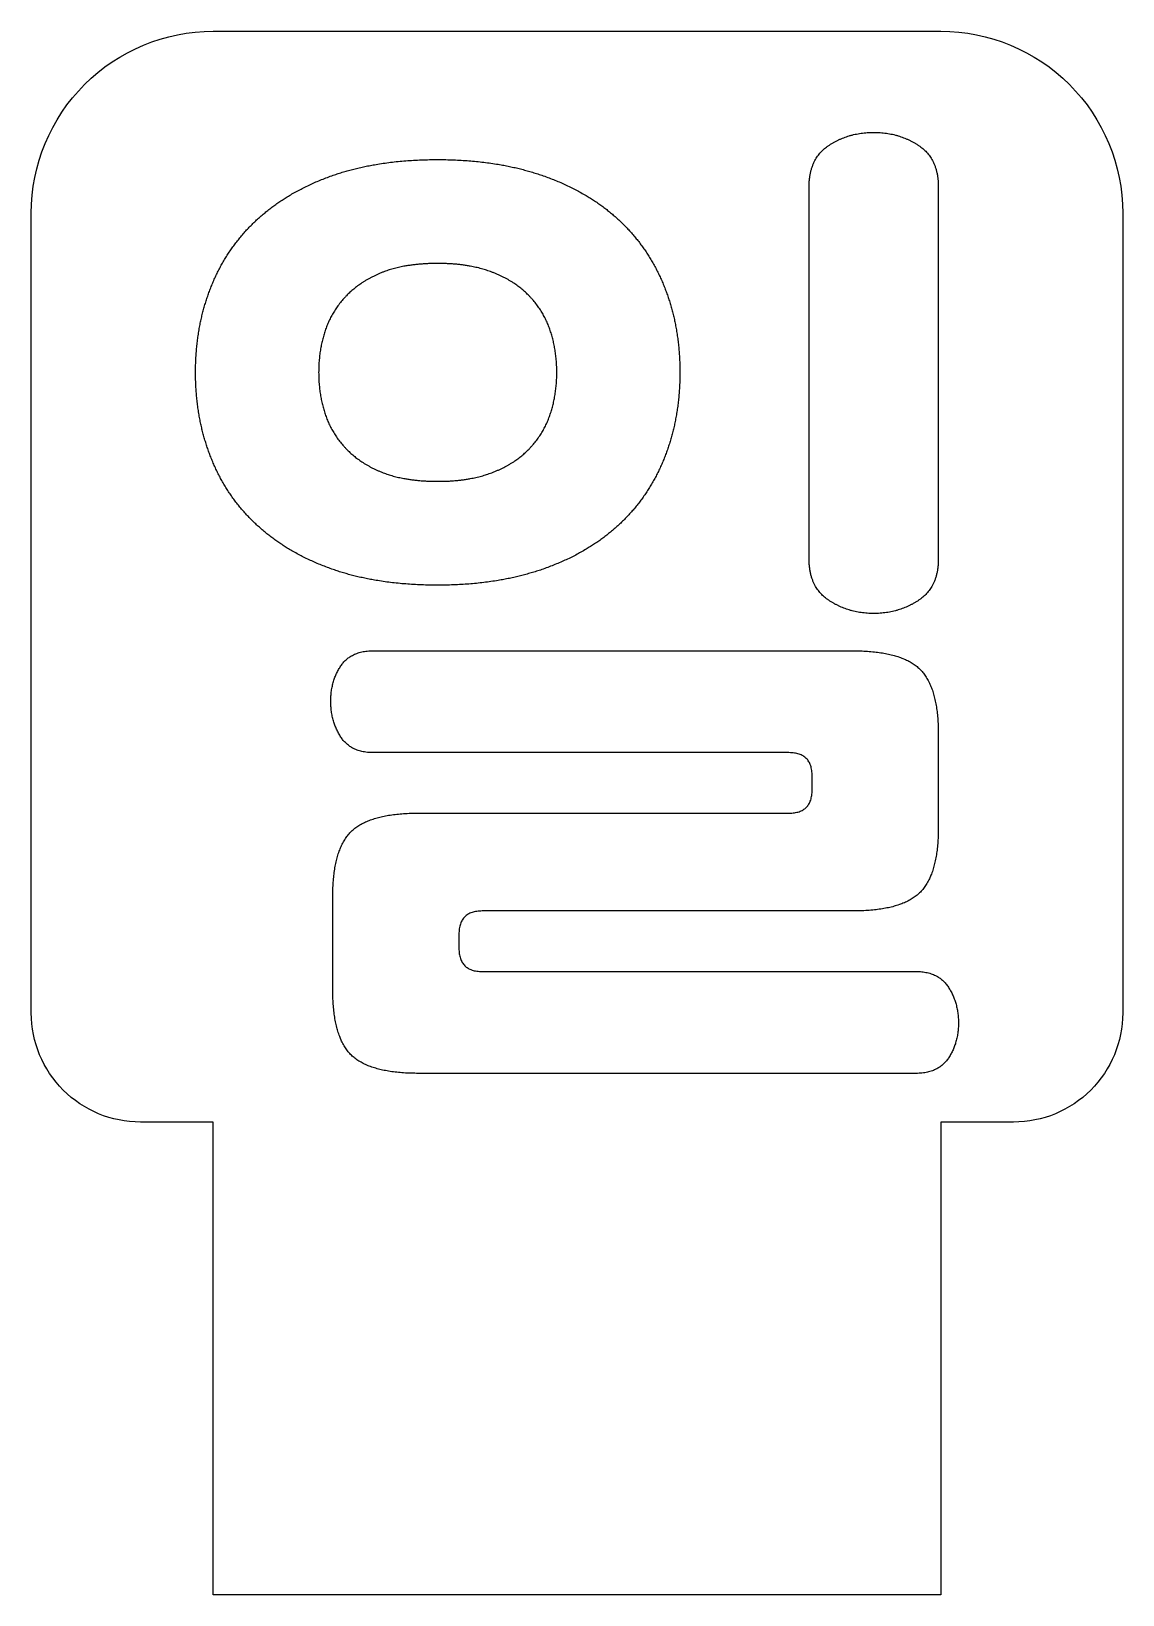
# Model space of a CAD drawing. Header units: millimetres. Extents: x 510 to 540, y 137 to 180.
import ezdxf

# ---------------------------------------------------------------- set-up
doc = ezdxf.new("R2010")
doc.units = ezdxf.units.MM
doc.layers.get('0').update_dxf_attribs({"linetype": 'CONTINUOUS'})

msp = doc.modelspace()

# ---------------------------------------------------------------- linework, layer by layer
for p, q in [((531.38, 165.486), (531.38, 175.722)), ((534.931, 175.722), (534.931, 165.486)), ((519.397, 162.962), (532.573, 162.962)), ((534.931, 160.659), (534.931, 158.107)), ((530.825, 160.16), (519.397, 160.16)), ((531.463, 159.134), (531.463, 159.522)), ((520.645, 158.496), (530.825, 158.496)), ((518.287, 153.641), (518.287, 156.193)), ((532.573, 155.805), (522.393, 155.805)), ((521.755, 155.167), (521.755, 154.779)), ((522.393, 154.141), (534.32, 154.141)), ((534.32, 151.339), (520.645, 151.339))]:
    msp.add_line(p, q)
msp.add_lwpolyline([(510, 153), (510, 175, -0.414214), (515, 180), (535, 180, -0.414214), (540, 175), (540, 153, -0.414214), (537, 150), (535, 150), (535, 137), (515, 137), (515, 150), (513, 150, -0.414214)], format="xyb", close=True)
for points in [[(531.921, 176.859), (532.462, 177.22), (533.155, 177.22)], [(533.155, 177.22), (533.849, 177.22), (534.39, 176.859)], [(531.38, 175.722), (531.38, 176.499), (531.921, 176.859)], [(534.39, 176.859), (534.931, 176.499), (534.931, 175.722)], [(518.301, 176.041), (519.535, 176.471), (521.172, 176.471)], [(521.172, 176.471), (522.781, 176.471), (524.029, 176.041)], [(516.221, 174.834), (517.067, 175.611), (518.301, 176.041)], [(524.029, 176.041), (525.277, 175.611), (526.123, 174.834)], [(514.945, 172.976), (515.374, 174.058), (516.221, 174.834)], [(526.123, 174.834), (526.969, 174.058), (527.399, 172.976)], [(519.674, 173.378), (519.064, 173.142), (518.662, 172.726)], [(521.172, 173.614), (520.284, 173.614), (519.674, 173.378)], [(522.656, 173.378), (522.032, 173.614), (521.172, 173.614)], [(523.682, 172.726), (523.28, 173.142), (522.656, 173.378)], [(514.515, 170.618), (514.515, 171.894), (514.945, 172.976)], [(527.399, 172.976), (527.829, 171.894), (527.829, 170.618)], [(518.662, 172.726), (518.259, 172.31), (518.079, 171.769)], [(524.265, 171.769), (524.085, 172.31), (523.682, 172.726)], [(518.079, 171.769), (517.899, 171.228), (517.899, 170.618)], [(524.445, 170.618), (524.445, 171.228), (524.265, 171.769)], [(514.945, 168.26), (514.515, 169.342), (514.515, 170.618)], [(517.899, 170.618), (517.899, 170.008), (518.079, 169.467)], [(524.265, 169.467), (524.445, 170.008), (524.445, 170.618)], [(527.829, 170.618), (527.829, 169.342), (527.399, 168.26)], [(518.079, 169.467), (518.259, 168.926), (518.662, 168.51)], [(523.682, 168.51), (524.085, 168.926), (524.265, 169.467)], [(516.221, 166.402), (515.374, 167.178), (514.945, 168.26)], [(518.662, 168.51), (519.064, 168.094), (519.674, 167.858)], [(522.656, 167.858), (523.28, 168.094), (523.682, 168.51)], [(527.399, 168.26), (526.969, 167.178), (526.123, 166.402)], [(519.674, 167.858), (520.284, 167.622), (521.172, 167.622)], [(521.172, 167.622), (522.032, 167.622), (522.656, 167.858)], [(518.301, 165.195), (517.067, 165.625), (516.221, 166.402)], [(526.123, 166.402), (525.277, 165.625), (524.029, 165.195)], [(521.172, 164.765), (519.535, 164.765), (518.301, 165.195)], [(524.029, 165.195), (522.781, 164.765), (521.172, 164.765)], [(531.921, 164.349), (531.38, 164.709), (531.38, 165.486)], [(534.931, 165.486), (534.931, 164.709), (534.39, 164.349)], [(533.155, 163.988), (532.462, 163.988), (531.921, 164.349)], [(534.39, 164.349), (533.849, 163.988), (533.155, 163.988)], [(518.232, 161.575), (518.232, 162.13), (518.509, 162.546)], [(518.509, 162.546), (518.786, 162.962), (519.397, 162.962)], [(532.573, 162.962), (533.904, 162.962), (534.417, 162.463)], [(534.417, 162.463), (534.931, 161.963), (534.931, 160.659)], [(518.509, 160.59), (518.232, 161.02), (518.232, 161.575)], [(519.397, 160.16), (518.786, 160.16), (518.509, 160.59)], [(531.463, 159.522), (531.463, 160.16), (530.825, 160.16)], [(530.825, 158.496), (531.463, 158.496), (531.463, 159.134)], [(518.8, 157.997), (519.313, 158.496), (520.645, 158.496)], [(518.287, 156.193), (518.287, 157.497), (518.8, 157.997)], [(534.931, 158.107), (534.931, 156.804), (534.417, 156.304)], [(534.417, 156.304), (533.904, 155.805), (532.573, 155.805)], [(522.393, 155.805), (521.755, 155.805), (521.755, 155.167)], [(521.755, 154.779), (521.755, 154.141), (522.393, 154.141)], [(534.32, 154.141), (534.931, 154.141), (535.208, 153.711)], [(518.8, 151.838), (518.287, 152.338), (518.287, 153.641)], [(535.208, 153.711), (535.485, 153.281), (535.485, 152.726)], [(535.485, 152.726), (535.485, 152.171), (535.208, 151.755)], [(520.645, 151.339), (519.313, 151.339), (518.8, 151.838)], [(535.208, 151.755), (534.931, 151.339), (534.32, 151.339)]]:
    msp.add_open_spline(points, degree=2)

doc.saveas('drawing.dxf')
